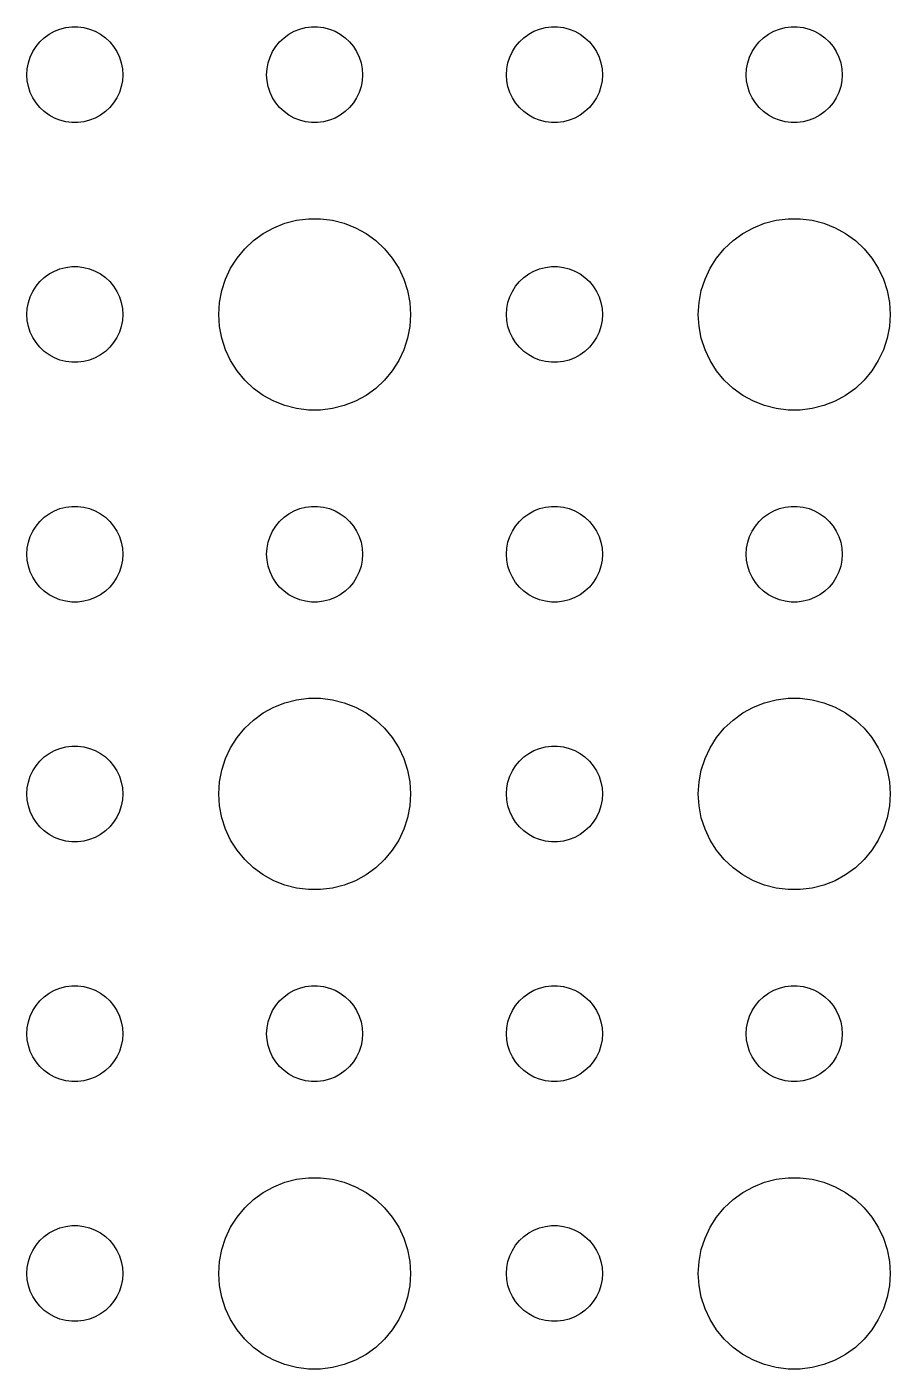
# Model space of a CAD drawing. Header units: metres. Extents: x -157 to 157, y -157 to 157.
# Drawn here: x 81 to 108, y 12.01 to 54 of the extents above; entities that cross this region are included whole.
import ezdxf

# ---------------------------------------------------------------- set-up
doc = ezdxf.new("R2010")
doc.units = ezdxf.units.M

msp = doc.modelspace()

# ---------------------------------------------------------------- linework, layer by layer
for p, q in [((81.5439, 53.6558), (81.6963, 53.7665)), ((81.6963, 53.7665), (81.8613, 53.8572)), ((81.8613, 53.8572), (82.0365, 53.9266)), ((82.0365, 53.9266), (82.2189, 53.9734)), ((82.2189, 53.9734), (82.4058, 53.997)), ((82.4058, 53.997), (82.5942, 53.997)), ((82.5942, 53.997), (82.7811, 53.9734)), ((82.7811, 53.9734), (82.9635, 53.9266)), ((82.9635, 53.9266), (83.1387, 53.8572)), ((83.1387, 53.8572), (83.3037, 53.7665)), ((83.3037, 53.7665), (83.4561, 53.6558)), ((89.0439, 53.6558), (89.1963, 53.7665)), ((89.1963, 53.7665), (89.3613, 53.8572)), ((89.3613, 53.8572), (89.5365, 53.9266)), ((89.5365, 53.9266), (89.7189, 53.9734)), ((89.7189, 53.9734), (89.9058, 53.997)), ((89.9058, 53.997), (90.0942, 53.997)), ((90.0942, 53.997), (90.2811, 53.9734)), ((90.2811, 53.9734), (90.4635, 53.9266)), ((90.4635, 53.9266), (90.6387, 53.8572)), ((90.6387, 53.8572), (90.8037, 53.7665)), ((90.8037, 53.7665), (90.9561, 53.6558)), ((96.5439, 53.6558), (96.6963, 53.7665)), ((96.6963, 53.7665), (96.8613, 53.8572)), ((96.8613, 53.8572), (97.0365, 53.9266)), ((97.0365, 53.9266), (97.2189, 53.9734)), ((97.2189, 53.9734), (97.4058, 53.997)), ((97.4058, 53.997), (97.5942, 53.997)), ((97.5942, 53.997), (97.7811, 53.9734)), ((97.7811, 53.9734), (97.9635, 53.9266)), ((97.9635, 53.9266), (98.1387, 53.8572)), ((98.1387, 53.8572), (98.3037, 53.7665)), ((98.3037, 53.7665), (98.4561, 53.6558)), ((104.044, 53.6558), (104.196, 53.7665)), ((104.196, 53.7665), (104.361, 53.8572)), ((104.361, 53.8572), (104.536, 53.9266)), ((104.536, 53.9266), (104.719, 53.9734)), ((104.719, 53.9734), (104.906, 53.997)), ((104.906, 53.997), (105.094, 53.997)), ((105.094, 53.997), (105.281, 53.9734)), ((105.281, 53.9734), (105.464, 53.9266)), ((105.464, 53.9266), (105.639, 53.8572)), ((105.639, 53.8572), (105.804, 53.7665)), ((105.804, 53.7665), (105.956, 53.6558)), ((81.1855, 53.2226), (81.2865, 53.3817)), ((81.2865, 53.3817), (81.4065, 53.5268)), ((81.4065, 53.5268), (81.5439, 53.6558)), ((83.4561, 53.6558), (83.5934, 53.5268)), ((83.5934, 53.5268), (83.7135, 53.3817)), ((83.7135, 53.3817), (83.8145, 53.2226)), ((88.6855, 53.2226), (88.7865, 53.3817)), ((88.7865, 53.3817), (88.9065, 53.5268)), ((88.9065, 53.5268), (89.0439, 53.6558)), ((90.9561, 53.6558), (91.0934, 53.5268)), ((91.0934, 53.5268), (91.2135, 53.3817)), ((91.2135, 53.3817), (91.3145, 53.2226)), ((96.1855, 53.2226), (96.2865, 53.3817)), ((96.2865, 53.3817), (96.4065, 53.5268)), ((96.4065, 53.5268), (96.5439, 53.6558)), ((98.4561, 53.6558), (98.5934, 53.5268)), ((98.5934, 53.5268), (98.7135, 53.3817)), ((98.7135, 53.3817), (98.8145, 53.2226)), ((103.686, 53.2226), (103.786, 53.3817)), ((103.786, 53.3817), (103.907, 53.5268)), ((103.907, 53.5268), (104.044, 53.6558)), ((105.956, 53.6558), (106.093, 53.5268)), ((106.093, 53.5268), (106.214, 53.3817)), ((106.214, 53.3817), (106.314, 53.2226)), ((81.0471, 52.873), (81.1053, 53.0522)), ((81.1053, 53.0522), (81.1855, 53.2226)), ((83.8145, 53.2226), (83.8947, 53.0522)), ((83.8947, 53.0522), (83.9529, 52.873)), ((88.5471, 52.873), (88.6053, 53.0522)), ((88.6053, 53.0522), (88.6855, 53.2226)), ((91.3145, 53.2226), (91.3947, 53.0522)), ((91.3947, 53.0522), (91.4529, 52.873)), ((96.0471, 52.873), (96.1053, 53.0522)), ((96.1053, 53.0522), (96.1855, 53.2226)), ((98.8145, 53.2226), (98.8947, 53.0522)), ((98.8947, 53.0522), (98.9529, 52.873)), ((103.547, 52.873), (103.605, 53.0522)), ((103.605, 53.0522), (103.686, 53.2226)), ((106.314, 53.2226), (106.395, 53.0522)), ((106.395, 53.0522), (106.453, 52.873)), ((81, 52.5), (81.0118, 52.688)), ((81.0118, 52.312), (81, 52.5)), ((81.0118, 52.688), (81.0471, 52.873)), ((83.9529, 52.873), (83.9882, 52.688)), ((83.9882, 52.688), (84, 52.5)), ((84, 52.5), (83.9882, 52.312)), ((88.5, 52.5), (88.5118, 52.688)), ((88.5118, 52.312), (88.5, 52.5)), ((88.5118, 52.688), (88.5471, 52.873)), ((91.4529, 52.873), (91.4882, 52.688)), ((91.4882, 52.688), (91.5, 52.5)), ((91.5, 52.5), (91.4882, 52.312)), ((96, 52.5), (96.0118, 52.688)), ((96.0118, 52.312), (96, 52.5)), ((96.0118, 52.688), (96.0471, 52.873)), ((98.9529, 52.873), (98.9882, 52.688)), ((98.9882, 52.688), (99, 52.5)), ((99, 52.5), (98.9882, 52.312)), ((103.5, 52.5), (103.512, 52.688)), ((103.512, 52.312), (103.5, 52.5)), ((103.512, 52.688), (103.547, 52.873)), ((106.453, 52.873), (106.488, 52.688)), ((106.488, 52.688), (106.5, 52.5)), ((106.5, 52.5), (106.488, 52.312)), ((81.0471, 52.127), (81.0118, 52.312)), ((81.1053, 51.9478), (81.0471, 52.127)), ((83.9529, 52.127), (83.8947, 51.9478)), ((83.9882, 52.312), (83.9529, 52.127)), ((88.5471, 52.127), (88.5118, 52.312)), ((88.6053, 51.9478), (88.5471, 52.127)), ((91.4529, 52.127), (91.3947, 51.9478)), ((91.4882, 52.312), (91.4529, 52.127)), ((96.0471, 52.127), (96.0118, 52.312)), ((96.1053, 51.9478), (96.0471, 52.127)), ((98.9529, 52.127), (98.8947, 51.9478)), ((98.9882, 52.312), (98.9529, 52.127)), ((103.547, 52.127), (103.512, 52.312)), ((103.605, 51.9478), (103.547, 52.127)), ((106.453, 52.127), (106.395, 51.9478)), ((106.488, 52.312), (106.453, 52.127)), ((81.1855, 51.7774), (81.1053, 51.9478)), ((81.2865, 51.6183), (81.1855, 51.7774)), ((83.8145, 51.7774), (83.7135, 51.6183)), ((83.8947, 51.9478), (83.8145, 51.7774)), ((88.6855, 51.7774), (88.6053, 51.9478)), ((88.7865, 51.6183), (88.6855, 51.7774)), ((91.3145, 51.7774), (91.2135, 51.6183)), ((91.3947, 51.9478), (91.3145, 51.7774)), ((96.1855, 51.7774), (96.1053, 51.9478)), ((96.2865, 51.6183), (96.1855, 51.7774)), ((98.8145, 51.7774), (98.7135, 51.6183)), ((98.8947, 51.9478), (98.8145, 51.7774)), ((103.686, 51.7774), (103.605, 51.9478)), ((103.786, 51.6183), (103.686, 51.7774)), ((106.314, 51.7774), (106.214, 51.6183)), ((106.395, 51.9478), (106.314, 51.7774)), ((81.4065, 51.4732), (81.2865, 51.6183)), ((81.5439, 51.3442), (81.4065, 51.4732)), ((81.6963, 51.2335), (81.5439, 51.3442)), ((81.8613, 51.1428), (81.6963, 51.2335)), ((83.3037, 51.2335), (83.1387, 51.1428)), ((83.4561, 51.3442), (83.3037, 51.2335)), ((83.5934, 51.4732), (83.4561, 51.3442)), ((83.7135, 51.6183), (83.5934, 51.4732)), ((88.9065, 51.4732), (88.7865, 51.6183)), ((89.0439, 51.3442), (88.9065, 51.4732)), ((89.1963, 51.2335), (89.0439, 51.3442)), ((89.3613, 51.1428), (89.1963, 51.2335)), ((90.8037, 51.2335), (90.6387, 51.1428)), ((90.9561, 51.3442), (90.8037, 51.2335)), ((91.0934, 51.4732), (90.9561, 51.3442)), ((91.2135, 51.6183), (91.0934, 51.4732)), ((96.4065, 51.4732), (96.2865, 51.6183)), ((96.5439, 51.3442), (96.4065, 51.4732)), ((96.6963, 51.2335), (96.5439, 51.3442)), ((96.8613, 51.1428), (96.6963, 51.2335)), ((98.3037, 51.2335), (98.1387, 51.1428)), ((98.4561, 51.3442), (98.3037, 51.2335)), ((98.5934, 51.4732), (98.4561, 51.3442)), ((98.7135, 51.6183), (98.5934, 51.4732)), ((103.907, 51.4732), (103.786, 51.6183)), ((104.044, 51.3442), (103.907, 51.4732)), ((104.196, 51.2335), (104.044, 51.3442)), ((104.361, 51.1428), (104.196, 51.2335)), ((105.804, 51.2335), (105.639, 51.1428)), ((105.956, 51.3442), (105.804, 51.2335)), ((106.093, 51.4732), (105.956, 51.3442)), ((106.214, 51.6183), (106.093, 51.4732)), ((82.0365, 51.0734), (81.8613, 51.1428)), ((82.2189, 51.0266), (82.0365, 51.0734)), ((82.4058, 51.003), (82.2189, 51.0266)), ((82.5942, 51.003), (82.4058, 51.003)), ((82.7811, 51.0266), (82.5942, 51.003)), ((82.9635, 51.0734), (82.7811, 51.0266)), ((83.1387, 51.1428), (82.9635, 51.0734)), ((89.5365, 51.0734), (89.3613, 51.1428)), ((89.7189, 51.0266), (89.5365, 51.0734)), ((89.9058, 51.003), (89.7189, 51.0266)), ((90.0942, 51.003), (89.9058, 51.003)), ((90.2811, 51.0266), (90.0942, 51.003)), ((90.4635, 51.0734), (90.2811, 51.0266)), ((90.6387, 51.1428), (90.4635, 51.0734)), ((97.0365, 51.0734), (96.8613, 51.1428)), ((97.2189, 51.0266), (97.0365, 51.0734)), ((97.4058, 51.003), (97.2189, 51.0266)), ((97.5942, 51.003), (97.4058, 51.003)), ((97.7811, 51.0266), (97.5942, 51.003)), ((97.9635, 51.0734), (97.7811, 51.0266)), ((98.1387, 51.1428), (97.9635, 51.0734)), ((104.536, 51.0734), (104.361, 51.1428)), ((104.719, 51.0266), (104.536, 51.0734)), ((104.906, 51.003), (104.719, 51.0266)), ((105.094, 51.003), (104.906, 51.003)), ((105.281, 51.0266), (105.094, 51.003)), ((105.464, 51.0734), (105.281, 51.0266)), ((105.639, 51.1428), (105.464, 51.0734)), ((89.073, 47.8532), (89.4379, 47.9469)), ((89.4379, 47.9469), (89.8116, 47.9941)), ((89.8116, 47.9941), (90.1884, 47.9941)), ((90.1884, 47.9941), (90.5621, 47.9469)), ((90.5621, 47.9469), (90.927, 47.8532)), ((104.073, 47.8532), (104.438, 47.9469)), ((104.438, 47.9469), (104.812, 47.9941)), ((104.812, 47.9941), (105.188, 47.9941)), ((105.188, 47.9941), (105.562, 47.9469)), ((105.562, 47.9469), (105.927, 47.8532)), ((88.0877, 47.3115), (88.3925, 47.533)), ((88.3925, 47.533), (88.7227, 47.7145)), ((88.7227, 47.7145), (89.073, 47.8532)), ((90.927, 47.8532), (91.2773, 47.7145)), ((91.2773, 47.7145), (91.6075, 47.533)), ((91.6075, 47.533), (91.9123, 47.3115)), ((103.088, 47.3115), (103.393, 47.533)), ((103.393, 47.533), (103.723, 47.7145)), ((103.723, 47.7145), (104.073, 47.8532)), ((105.927, 47.8532), (106.277, 47.7145)), ((106.277, 47.7145), (106.607, 47.533)), ((106.607, 47.533), (106.912, 47.3115)), ((87.573, 46.7634), (87.8131, 47.0536)), ((87.8131, 47.0536), (88.0877, 47.3115)), ((91.9123, 47.3115), (92.1869, 47.0536)), ((92.1869, 47.0536), (92.427, 46.7634)), ((102.573, 46.7634), (102.813, 47.0536)), ((102.813, 47.0536), (103.088, 47.3115)), ((106.912, 47.3115), (107.187, 47.0536)), ((107.187, 47.0536), (107.427, 46.7634)), ((87.3711, 46.4453), (87.573, 46.7634)), ((92.427, 46.7634), (92.6289, 46.4453)), ((102.371, 46.4453), (102.573, 46.7634)), ((107.427, 46.7634), (107.629, 46.4453)), ((81.5439, 46.1558), (81.6963, 46.2665)), ((81.6963, 46.2665), (81.8613, 46.3572)), ((81.8613, 46.3572), (82.0365, 46.4266)), ((82.0365, 46.4266), (82.2189, 46.4734)), ((82.2189, 46.4734), (82.4058, 46.497)), ((82.4058, 46.497), (82.5942, 46.497)), ((82.5942, 46.497), (82.7811, 46.4734)), ((82.7811, 46.4734), (82.9635, 46.4266)), ((82.9635, 46.4266), (83.1387, 46.3572)), ((83.1387, 46.3572), (83.3037, 46.2665)), ((83.3037, 46.2665), (83.4561, 46.1558)), ((87.2107, 46.1044), (87.3711, 46.4453)), ((92.6289, 46.4453), (92.7893, 46.1044)), ((96.5439, 46.1558), (96.6963, 46.2665)), ((96.6963, 46.2665), (96.8613, 46.3572)), ((96.8613, 46.3572), (97.0365, 46.4266)), ((97.0365, 46.4266), (97.2189, 46.4734)), ((97.2189, 46.4734), (97.4058, 46.497)), ((97.4058, 46.497), (97.5942, 46.497)), ((97.5942, 46.497), (97.7811, 46.4734)), ((97.7811, 46.4734), (97.9635, 46.4266)), ((97.9635, 46.4266), (98.1387, 46.3572)), ((98.1387, 46.3572), (98.3037, 46.2665)), ((98.3037, 46.2665), (98.4561, 46.1558)), ((102.211, 46.1044), (102.371, 46.4453)), ((107.629, 46.4453), (107.789, 46.1044)), ((81.1855, 45.7226), (81.2865, 45.8817)), ((81.2865, 45.8817), (81.4065, 46.0268)), ((81.4065, 46.0268), (81.5439, 46.1558)), ((83.4561, 46.1558), (83.5934, 46.0268)), ((83.5934, 46.0268), (83.7135, 45.8817)), ((83.7135, 45.8817), (83.8145, 45.7226)), ((87.0943, 45.7461), (87.2107, 46.1044)), ((92.7893, 46.1044), (92.9057, 45.7461)), ((96.1855, 45.7226), (96.2865, 45.8817)), ((96.2865, 45.8817), (96.4065, 46.0268)), ((96.4065, 46.0268), (96.5439, 46.1558)), ((98.4561, 46.1558), (98.5934, 46.0268)), ((98.5934, 46.0268), (98.7135, 45.8817)), ((98.7135, 45.8817), (98.8145, 45.7226)), ((102.094, 45.7461), (102.211, 46.1044)), ((107.789, 46.1044), (107.906, 45.7461)), ((81.0118, 45.188), (81.0471, 45.373)), ((81.0471, 45.373), (81.1053, 45.5522)), ((81.1053, 45.5522), (81.1855, 45.7226)), ((83.8145, 45.7226), (83.8947, 45.5522)), ((83.8947, 45.5522), (83.9529, 45.373)), ((83.9529, 45.373), (83.9882, 45.188)), ((87, 45), (87.0237, 45.376)), ((87.0237, 45.376), (87.0943, 45.7461)), ((92.9057, 45.7461), (92.9763, 45.376)), ((92.9763, 45.376), (93, 45)), ((96.0118, 45.188), (96.0471, 45.373)), ((96.0471, 45.373), (96.1053, 45.5522)), ((96.1053, 45.5522), (96.1855, 45.7226)), ((98.8145, 45.7226), (98.8947, 45.5522)), ((98.8947, 45.5522), (98.9529, 45.373)), ((98.9529, 45.373), (98.9882, 45.188)), ((102, 45), (102.024, 45.376)), ((102.024, 45.376), (102.094, 45.7461)), ((107.906, 45.7461), (107.976, 45.376)), ((107.976, 45.376), (108, 45)), ((81, 45), (81.0118, 45.188)), ((81.0118, 44.812), (81, 45)), ((83.9882, 45.188), (84, 45)), ((84, 45), (83.9882, 44.812)), ((87.0237, 44.624), (87, 45)), ((93, 45), (92.9763, 44.624)), ((96, 45), (96.0118, 45.188)), ((96.0118, 44.812), (96, 45)), ((98.9882, 45.188), (99, 45)), ((99, 45), (98.9882, 44.812)), ((102.024, 44.624), (102, 45)), ((108, 45), (107.976, 44.624)), ((81.0471, 44.627), (81.0118, 44.812)), ((81.1053, 44.4478), (81.0471, 44.627)), ((83.9529, 44.627), (83.8947, 44.4478)), ((83.9882, 44.812), (83.9529, 44.627)), ((87.0943, 44.2539), (87.0237, 44.624)), ((92.9763, 44.624), (92.9057, 44.2539)), ((96.0471, 44.627), (96.0118, 44.812)), ((96.1053, 44.4478), (96.0471, 44.627)), ((98.9529, 44.627), (98.8947, 44.4478)), ((98.9882, 44.812), (98.9529, 44.627)), ((102.094, 44.2539), (102.024, 44.624)), ((107.976, 44.624), (107.906, 44.2539)), ((81.1855, 44.2774), (81.1053, 44.4478)), ((81.2865, 44.1183), (81.1855, 44.2774)), ((81.4065, 43.9732), (81.2865, 44.1183)), ((83.7135, 44.1183), (83.5934, 43.9732)), ((83.8145, 44.2774), (83.7135, 44.1183)), ((83.8947, 44.4478), (83.8145, 44.2774)), ((87.2107, 43.8956), (87.0943, 44.2539)), ((92.9057, 44.2539), (92.7893, 43.8956)), ((96.1855, 44.2774), (96.1053, 44.4478)), ((96.2865, 44.1183), (96.1855, 44.2774)), ((96.4065, 43.9732), (96.2865, 44.1183)), ((98.7135, 44.1183), (98.5934, 43.9732)), ((98.8145, 44.2774), (98.7135, 44.1183)), ((98.8947, 44.4478), (98.8145, 44.2774)), ((102.211, 43.8956), (102.094, 44.2539)), ((107.906, 44.2539), (107.789, 43.8956)), ((81.5439, 43.8442), (81.4065, 43.9732)), ((81.6963, 43.7335), (81.5439, 43.8442)), ((81.8613, 43.6428), (81.6963, 43.7335)), ((83.3037, 43.7335), (83.1387, 43.6428)), ((83.4561, 43.8442), (83.3037, 43.7335)), ((83.5934, 43.9732), (83.4561, 43.8442)), ((87.3711, 43.5547), (87.2107, 43.8956)), ((92.7893, 43.8956), (92.6289, 43.5547)), ((96.5439, 43.8442), (96.4065, 43.9732)), ((96.6963, 43.7335), (96.5439, 43.8442)), ((96.8613, 43.6428), (96.6963, 43.7335)), ((98.3037, 43.7335), (98.1387, 43.6428)), ((98.4561, 43.8442), (98.3037, 43.7335)), ((98.5934, 43.9732), (98.4561, 43.8442)), ((102.371, 43.5547), (102.211, 43.8956)), ((107.789, 43.8956), (107.629, 43.5547)), ((82.0365, 43.5734), (81.8613, 43.6428)), ((82.2189, 43.5266), (82.0365, 43.5734)), ((82.4058, 43.503), (82.2189, 43.5266)), ((82.5942, 43.503), (82.4058, 43.503)), ((82.7811, 43.5266), (82.5942, 43.503)), ((82.9635, 43.5734), (82.7811, 43.5266)), ((83.1387, 43.6428), (82.9635, 43.5734)), ((87.573, 43.2366), (87.3711, 43.5547)), ((92.6289, 43.5547), (92.427, 43.2366)), ((97.0365, 43.5734), (96.8613, 43.6428)), ((97.2189, 43.5266), (97.0365, 43.5734)), ((97.4058, 43.503), (97.2189, 43.5266)), ((97.5942, 43.503), (97.4058, 43.503)), ((97.7811, 43.5266), (97.5942, 43.503)), ((97.9635, 43.5734), (97.7811, 43.5266)), ((98.1387, 43.6428), (97.9635, 43.5734)), ((102.573, 43.2366), (102.371, 43.5547)), ((107.629, 43.5547), (107.427, 43.2366)), ((87.8131, 42.9464), (87.573, 43.2366)), ((88.0877, 42.6885), (87.8131, 42.9464)), ((92.1869, 42.9464), (91.9123, 42.6885)), ((92.427, 43.2366), (92.1869, 42.9464)), ((102.813, 42.9464), (102.573, 43.2366)), ((103.088, 42.6885), (102.813, 42.9464)), ((107.187, 42.9464), (106.912, 42.6885)), ((107.427, 43.2366), (107.187, 42.9464)), ((88.3925, 42.467), (88.0877, 42.6885)), ((88.7227, 42.2855), (88.3925, 42.467)), ((91.6075, 42.467), (91.2773, 42.2855)), ((91.9123, 42.6885), (91.6075, 42.467)), ((103.393, 42.467), (103.088, 42.6885)), ((103.723, 42.2855), (103.393, 42.467)), ((106.607, 42.467), (106.277, 42.2855)), ((106.912, 42.6885), (106.607, 42.467)), ((89.073, 42.1468), (88.7227, 42.2855)), ((89.4379, 42.0531), (89.073, 42.1468)), ((89.8116, 42.0059), (89.4379, 42.0531)), ((90.1884, 42.0059), (89.8116, 42.0059)), ((90.5621, 42.0531), (90.1884, 42.0059)), ((90.927, 42.1468), (90.5621, 42.0531)), ((91.2773, 42.2855), (90.927, 42.1468)), ((104.073, 42.1468), (103.723, 42.2855)), ((104.438, 42.0531), (104.073, 42.1468)), ((104.812, 42.0059), (104.438, 42.0531)), ((105.188, 42.0059), (104.812, 42.0059)), ((105.562, 42.0531), (105.188, 42.0059)), ((105.927, 42.1468), (105.562, 42.0531)), ((106.277, 42.2855), (105.927, 42.1468)), ((81.4065, 38.5268), (81.5439, 38.6558)), ((81.5439, 38.6558), (81.6963, 38.7665)), ((81.6963, 38.7665), (81.8613, 38.8572)), ((81.8613, 38.8572), (82.0365, 38.9266)), ((82.0365, 38.9266), (82.2189, 38.9734)), ((82.2189, 38.9734), (82.4058, 38.997)), ((82.4058, 38.997), (82.5942, 38.997)), ((82.5942, 38.997), (82.7811, 38.9734)), ((82.7811, 38.9734), (82.9635, 38.9266)), ((82.9635, 38.9266), (83.1387, 38.8572)), ((83.1387, 38.8572), (83.3037, 38.7665)), ((83.3037, 38.7665), (83.4561, 38.6558)), ((83.4561, 38.6558), (83.5934, 38.5268)), ((88.9065, 38.5268), (89.0439, 38.6558)), ((89.0439, 38.6558), (89.1963, 38.7665)), ((89.1963, 38.7665), (89.3613, 38.8572)), ((89.3613, 38.8572), (89.5365, 38.9266)), ((89.5365, 38.9266), (89.7189, 38.9734)), ((89.7189, 38.9734), (89.9058, 38.997)), ((89.9058, 38.997), (90.0942, 38.997)), ((90.0942, 38.997), (90.2811, 38.9734)), ((90.2811, 38.9734), (90.4635, 38.9266)), ((90.4635, 38.9266), (90.6387, 38.8572)), ((90.6387, 38.8572), (90.8037, 38.7665)), ((90.8037, 38.7665), (90.9561, 38.6558)), ((90.9561, 38.6558), (91.0934, 38.5268)), ((96.4065, 38.5268), (96.5439, 38.6558)), ((96.5439, 38.6558), (96.6963, 38.7665)), ((96.6963, 38.7665), (96.8613, 38.8572)), ((96.8613, 38.8572), (97.0365, 38.9266)), ((97.0365, 38.9266), (97.2189, 38.9734)), ((97.2189, 38.9734), (97.4058, 38.997)), ((97.4058, 38.997), (97.5942, 38.997)), ((97.5942, 38.997), (97.7811, 38.9734)), ((97.7811, 38.9734), (97.9635, 38.9266)), ((97.9635, 38.9266), (98.1387, 38.8572)), ((98.1387, 38.8572), (98.3037, 38.7665)), ((98.3037, 38.7665), (98.4561, 38.6558)), ((98.4561, 38.6558), (98.5934, 38.5268)), ((103.907, 38.5268), (104.044, 38.6558)), ((104.044, 38.6558), (104.196, 38.7665)), ((104.196, 38.7665), (104.361, 38.8572)), ((104.361, 38.8572), (104.536, 38.9266)), ((104.536, 38.9266), (104.719, 38.9734)), ((104.719, 38.9734), (104.906, 38.997)), ((104.906, 38.997), (105.094, 38.997)), ((105.094, 38.997), (105.281, 38.9734)), ((105.281, 38.9734), (105.464, 38.9266)), ((105.464, 38.9266), (105.639, 38.8572)), ((105.639, 38.8572), (105.804, 38.7665)), ((105.804, 38.7665), (105.956, 38.6558)), ((105.956, 38.6558), (106.093, 38.5268)), ((81.1053, 38.0522), (81.1855, 38.2226)), ((81.1855, 38.2226), (81.2865, 38.3817)), ((81.2865, 38.3817), (81.4065, 38.5268)), ((83.5934, 38.5268), (83.7135, 38.3817)), ((83.7135, 38.3817), (83.8145, 38.2226)), ((83.8145, 38.2226), (83.8947, 38.0522)), ((88.6053, 38.0522), (88.6855, 38.2226)), ((88.6855, 38.2226), (88.7865, 38.3817)), ((88.7865, 38.3817), (88.9065, 38.5268)), ((91.0934, 38.5268), (91.2135, 38.3817)), ((91.2135, 38.3817), (91.3145, 38.2226)), ((91.3145, 38.2226), (91.3947, 38.0522)), ((96.1053, 38.0522), (96.1855, 38.2226)), ((96.1855, 38.2226), (96.2865, 38.3817)), ((96.2865, 38.3817), (96.4065, 38.5268)), ((98.5934, 38.5268), (98.7135, 38.3817)), ((98.7135, 38.3817), (98.8145, 38.2226)), ((98.8145, 38.2226), (98.8947, 38.0522)), ((103.605, 38.0522), (103.686, 38.2226)), ((103.686, 38.2226), (103.786, 38.3817)), ((103.786, 38.3817), (103.907, 38.5268)), ((106.093, 38.5268), (106.214, 38.3817)), ((106.214, 38.3817), (106.314, 38.2226)), ((106.314, 38.2226), (106.395, 38.0522)), ((81.0118, 37.688), (81.0471, 37.873)), ((81.0471, 37.873), (81.1053, 38.0522)), ((83.8947, 38.0522), (83.9529, 37.873)), ((83.9529, 37.873), (83.9882, 37.688)), ((88.5118, 37.688), (88.5471, 37.873)), ((88.5471, 37.873), (88.6053, 38.0522)), ((91.3947, 38.0522), (91.4529, 37.873)), ((91.4529, 37.873), (91.4882, 37.688)), ((96.0118, 37.688), (96.0471, 37.873)), ((96.0471, 37.873), (96.1053, 38.0522)), ((98.8947, 38.0522), (98.9529, 37.873)), ((98.9529, 37.873), (98.9882, 37.688)), ((103.512, 37.688), (103.547, 37.873)), ((103.547, 37.873), (103.605, 38.0522)), ((106.395, 38.0522), (106.453, 37.873)), ((106.453, 37.873), (106.488, 37.688)), ((81, 37.5), (81.0118, 37.688)), ((81.0118, 37.312), (81, 37.5)), ((83.9882, 37.688), (84, 37.5)), ((84, 37.5), (83.9882, 37.312)), ((88.5, 37.5), (88.5118, 37.688)), ((88.5118, 37.312), (88.5, 37.5)), ((91.4882, 37.688), (91.5, 37.5)), ((91.5, 37.5), (91.4882, 37.312)), ((96, 37.5), (96.0118, 37.688)), ((96.0118, 37.312), (96, 37.5)), ((98.9882, 37.688), (99, 37.5)), ((99, 37.5), (98.9882, 37.312)), ((103.5, 37.5), (103.512, 37.688)), ((103.512, 37.312), (103.5, 37.5)), ((106.488, 37.688), (106.5, 37.5)), ((106.5, 37.5), (106.488, 37.312)), ((81.0471, 37.127), (81.0118, 37.312)), ((81.1053, 36.9478), (81.0471, 37.127)), ((83.9529, 37.127), (83.8947, 36.9478)), ((83.9882, 37.312), (83.9529, 37.127)), ((88.5471, 37.127), (88.5118, 37.312)), ((88.6053, 36.9478), (88.5471, 37.127)), ((91.4529, 37.127), (91.3947, 36.9478)), ((91.4882, 37.312), (91.4529, 37.127)), ((96.0471, 37.127), (96.0118, 37.312)), ((96.1053, 36.9478), (96.0471, 37.127)), ((98.9529, 37.127), (98.8947, 36.9478)), ((98.9882, 37.312), (98.9529, 37.127)), ((103.547, 37.127), (103.512, 37.312)), ((103.605, 36.9478), (103.547, 37.127)), ((106.453, 37.127), (106.395, 36.9478)), ((106.488, 37.312), (106.453, 37.127)), ((81.1855, 36.7774), (81.1053, 36.9478)), ((81.2865, 36.6183), (81.1855, 36.7774)), ((81.4065, 36.4732), (81.2865, 36.6183)), ((83.7135, 36.6183), (83.5934, 36.4732)), ((83.8145, 36.7774), (83.7135, 36.6183)), ((83.8947, 36.9478), (83.8145, 36.7774)), ((88.6855, 36.7774), (88.6053, 36.9478)), ((88.7865, 36.6183), (88.6855, 36.7774)), ((88.9065, 36.4732), (88.7865, 36.6183)), ((91.2135, 36.6183), (91.0934, 36.4732)), ((91.3145, 36.7774), (91.2135, 36.6183)), ((91.3947, 36.9478), (91.3145, 36.7774)), ((96.1855, 36.7774), (96.1053, 36.9478)), ((96.2865, 36.6183), (96.1855, 36.7774)), ((96.4065, 36.4732), (96.2865, 36.6183)), ((98.7135, 36.6183), (98.5934, 36.4732)), ((98.8145, 36.7774), (98.7135, 36.6183)), ((98.8947, 36.9478), (98.8145, 36.7774)), ((103.686, 36.7774), (103.605, 36.9478)), ((103.786, 36.6183), (103.686, 36.7774)), ((103.907, 36.4732), (103.786, 36.6183)), ((106.214, 36.6183), (106.093, 36.4732)), ((106.314, 36.7774), (106.214, 36.6183)), ((106.395, 36.9478), (106.314, 36.7774)), ((81.5439, 36.3442), (81.4065, 36.4732)), ((81.6963, 36.2335), (81.5439, 36.3442)), ((81.8613, 36.1428), (81.6963, 36.2335)), ((82.0365, 36.0734), (81.8613, 36.1428)), ((83.1387, 36.1428), (82.9635, 36.0734)), ((83.3037, 36.2335), (83.1387, 36.1428)), ((83.4561, 36.3442), (83.3037, 36.2335)), ((83.5934, 36.4732), (83.4561, 36.3442)), ((89.0439, 36.3442), (88.9065, 36.4732)), ((89.1963, 36.2335), (89.0439, 36.3442)), ((89.3613, 36.1428), (89.1963, 36.2335)), ((89.5365, 36.0734), (89.3613, 36.1428)), ((90.6387, 36.1428), (90.4635, 36.0734)), ((90.8037, 36.2335), (90.6387, 36.1428)), ((90.9561, 36.3442), (90.8037, 36.2335)), ((91.0934, 36.4732), (90.9561, 36.3442)), ((96.5439, 36.3442), (96.4065, 36.4732)), ((96.6963, 36.2335), (96.5439, 36.3442)), ((96.8613, 36.1428), (96.6963, 36.2335)), ((97.0365, 36.0734), (96.8613, 36.1428)), ((98.1387, 36.1428), (97.9635, 36.0734)), ((98.3037, 36.2335), (98.1387, 36.1428)), ((98.4561, 36.3442), (98.3037, 36.2335)), ((98.5934, 36.4732), (98.4561, 36.3442)), ((104.044, 36.3442), (103.907, 36.4732)), ((104.196, 36.2335), (104.044, 36.3442)), ((104.361, 36.1428), (104.196, 36.2335)), ((104.536, 36.0734), (104.361, 36.1428)), ((105.639, 36.1428), (105.464, 36.0734)), ((105.804, 36.2335), (105.639, 36.1428)), ((105.956, 36.3442), (105.804, 36.2335)), ((106.093, 36.4732), (105.956, 36.3442)), ((82.2189, 36.0266), (82.0365, 36.0734)), ((82.4058, 36.003), (82.2189, 36.0266)), ((82.5942, 36.003), (82.4058, 36.003)), ((82.7811, 36.0266), (82.5942, 36.003)), ((82.9635, 36.0734), (82.7811, 36.0266)), ((89.7189, 36.0266), (89.5365, 36.0734)), ((89.9058, 36.003), (89.7189, 36.0266)), ((90.0942, 36.003), (89.9058, 36.003)), ((90.2811, 36.0266), (90.0942, 36.003)), ((90.4635, 36.0734), (90.2811, 36.0266)), ((97.2189, 36.0266), (97.0365, 36.0734)), ((97.4058, 36.003), (97.2189, 36.0266)), ((97.5942, 36.003), (97.4058, 36.003)), ((97.7811, 36.0266), (97.5942, 36.003)), ((97.9635, 36.0734), (97.7811, 36.0266)), ((104.719, 36.0266), (104.536, 36.0734)), ((104.906, 36.003), (104.719, 36.0266)), ((105.094, 36.003), (104.906, 36.003)), ((105.281, 36.0266), (105.094, 36.003)), ((105.464, 36.0734), (105.281, 36.0266)), ((88.7227, 32.7145), (89.073, 32.8532)), ((89.073, 32.8532), (89.4379, 32.9469)), ((89.4379, 32.9469), (89.8116, 32.9941)), ((89.8116, 32.9941), (90.1884, 32.9941)), ((90.1884, 32.9941), (90.5621, 32.9469)), ((90.5621, 32.9469), (90.927, 32.8532)), ((90.927, 32.8532), (91.2773, 32.7145)), ((103.723, 32.7145), (104.073, 32.8532)), ((104.073, 32.8532), (104.438, 32.9469)), ((104.438, 32.9469), (104.812, 32.9941)), ((104.812, 32.9941), (105.188, 32.9941)), ((105.188, 32.9941), (105.562, 32.9469)), ((105.562, 32.9469), (105.927, 32.8532)), ((105.927, 32.8532), (106.277, 32.7145)), ((88.0877, 32.3115), (88.3925, 32.533)), ((88.3925, 32.533), (88.7227, 32.7145)), ((91.2773, 32.7145), (91.6075, 32.533)), ((91.6075, 32.533), (91.9123, 32.3115)), ((103.088, 32.3115), (103.393, 32.533)), ((103.393, 32.533), (103.723, 32.7145)), ((106.277, 32.7145), (106.607, 32.533)), ((106.607, 32.533), (106.912, 32.3115)), ((87.573, 31.7634), (87.8131, 32.0536)), ((87.8131, 32.0536), (88.0877, 32.3115)), ((91.9123, 32.3115), (92.1869, 32.0536)), ((92.1869, 32.0536), (92.427, 31.7634)), ((102.573, 31.7634), (102.813, 32.0536)), ((102.813, 32.0536), (103.088, 32.3115)), ((106.912, 32.3115), (107.187, 32.0536)), ((107.187, 32.0536), (107.427, 31.7634)), ((82.2189, 31.4734), (82.4058, 31.497)), ((82.4058, 31.497), (82.5942, 31.497)), ((82.5942, 31.497), (82.7811, 31.4734)), ((87.3711, 31.4453), (87.573, 31.7634)), ((92.427, 31.7634), (92.6289, 31.4453)), ((97.2189, 31.4734), (97.4058, 31.497)), ((97.4058, 31.497), (97.5942, 31.497)), ((97.5942, 31.497), (97.7811, 31.4734)), ((102.371, 31.4453), (102.573, 31.7634)), ((107.427, 31.7634), (107.629, 31.4453)), ((81.4065, 31.0268), (81.5439, 31.1558)), ((81.5439, 31.1558), (81.6963, 31.2665)), ((81.6963, 31.2665), (81.8613, 31.3572)), ((81.8613, 31.3572), (82.0365, 31.4266)), ((82.0365, 31.4266), (82.2189, 31.4734)), ((82.7811, 31.4734), (82.9635, 31.4266)), ((82.9635, 31.4266), (83.1387, 31.3572)), ((83.1387, 31.3572), (83.3037, 31.2665)), ((83.3037, 31.2665), (83.4561, 31.1558)), ((83.4561, 31.1558), (83.5934, 31.0268)), ((87.0943, 30.7461), (87.2107, 31.1044)), ((87.2107, 31.1044), (87.3711, 31.4453)), ((92.6289, 31.4453), (92.7893, 31.1044)), ((92.7893, 31.1044), (92.9057, 30.7461)), ((96.4065, 31.0268), (96.5439, 31.1558)), ((96.5439, 31.1558), (96.6963, 31.2665)), ((96.6963, 31.2665), (96.8613, 31.3572)), ((96.8613, 31.3572), (97.0365, 31.4266)), ((97.0365, 31.4266), (97.2189, 31.4734)), ((97.7811, 31.4734), (97.9635, 31.4266)), ((97.9635, 31.4266), (98.1387, 31.3572)), ((98.1387, 31.3572), (98.3037, 31.2665)), ((98.3037, 31.2665), (98.4561, 31.1558)), ((98.4561, 31.1558), (98.5934, 31.0268)), ((102.094, 30.7461), (102.211, 31.1044)), ((102.211, 31.1044), (102.371, 31.4453)), ((107.629, 31.4453), (107.789, 31.1044)), ((107.789, 31.1044), (107.906, 30.7461)), ((81.1053, 30.5522), (81.1855, 30.7226)), ((81.1855, 30.7226), (81.2865, 30.8817)), ((81.2865, 30.8817), (81.4065, 31.0268)), ((83.5934, 31.0268), (83.7135, 30.8817)), ((83.7135, 30.8817), (83.8145, 30.7226)), ((83.8145, 30.7226), (83.8947, 30.5522)), ((87.0237, 30.376), (87.0943, 30.7461)), ((92.9057, 30.7461), (92.9763, 30.376)), ((96.1053, 30.5522), (96.1855, 30.7226)), ((96.1855, 30.7226), (96.2865, 30.8817)), ((96.2865, 30.8817), (96.4065, 31.0268)), ((98.5934, 31.0268), (98.7135, 30.8817)), ((98.7135, 30.8817), (98.8145, 30.7226)), ((98.8145, 30.7226), (98.8947, 30.5522)), ((102.024, 30.376), (102.094, 30.7461)), ((107.906, 30.7461), (107.976, 30.376)), ((81.0118, 30.188), (81.0471, 30.373)), ((81.0471, 30.373), (81.1053, 30.5522)), ((83.8947, 30.5522), (83.9529, 30.373)), ((83.9529, 30.373), (83.9882, 30.188)), ((87, 30), (87.0237, 30.376)), ((92.9763, 30.376), (93, 30)), ((96.0118, 30.188), (96.0471, 30.373)), ((96.0471, 30.373), (96.1053, 30.5522)), ((98.8947, 30.5522), (98.9529, 30.373)), ((98.9529, 30.373), (98.9882, 30.188)), ((102, 30), (102.024, 30.376)), ((107.976, 30.376), (108, 30)), ((81, 30), (81.0118, 30.188)), ((81.0118, 29.812), (81, 30)), ((83.9882, 30.188), (84, 30)), ((84, 30), (83.9882, 29.812)), ((87.0237, 29.624), (87, 30)), ((93, 30), (92.9763, 29.624)), ((96, 30), (96.0118, 30.188)), ((96.0118, 29.812), (96, 30)), ((98.9882, 30.188), (99, 30)), ((99, 30), (98.9882, 29.812)), ((102.024, 29.624), (102, 30)), ((108, 30), (107.976, 29.624)), ((81.0471, 29.627), (81.0118, 29.812)), ((81.1053, 29.4478), (81.0471, 29.627)), ((81.1855, 29.2774), (81.1053, 29.4478)), ((83.8947, 29.4478), (83.8145, 29.2774)), ((83.9529, 29.627), (83.8947, 29.4478)), ((83.9882, 29.812), (83.9529, 29.627)), ((87.0943, 29.2539), (87.0237, 29.624)), ((92.9763, 29.624), (92.9057, 29.2539)), ((96.0471, 29.627), (96.0118, 29.812)), ((96.1053, 29.4478), (96.0471, 29.627)), ((96.1855, 29.2774), (96.1053, 29.4478)), ((98.8947, 29.4478), (98.8145, 29.2774)), ((98.9529, 29.627), (98.8947, 29.4478)), ((98.9882, 29.812), (98.9529, 29.627)), ((102.094, 29.2539), (102.024, 29.624)), ((107.976, 29.624), (107.906, 29.2539)), ((81.2865, 29.1183), (81.1855, 29.2774)), ((81.4065, 28.9732), (81.2865, 29.1183)), ((83.7135, 29.1183), (83.5934, 28.9732)), ((83.8145, 29.2774), (83.7135, 29.1183)), ((87.2107, 28.8956), (87.0943, 29.2539)), ((92.9057, 29.2539), (92.7893, 28.8956)), ((96.2865, 29.1183), (96.1855, 29.2774)), ((96.4065, 28.9732), (96.2865, 29.1183)), ((98.7135, 29.1183), (98.5934, 28.9732)), ((98.8145, 29.2774), (98.7135, 29.1183)), ((102.211, 28.8956), (102.094, 29.2539)), ((107.906, 29.2539), (107.789, 28.8956)), ((81.5439, 28.8442), (81.4065, 28.9732)), ((81.6963, 28.7335), (81.5439, 28.8442)), ((81.8613, 28.6427), (81.6963, 28.7335)), ((82.0365, 28.5734), (81.8613, 28.6427)), ((82.2189, 28.5266), (82.0365, 28.5734)), ((82.9635, 28.5734), (82.7811, 28.5266)), ((83.1387, 28.6427), (82.9635, 28.5734)), ((83.3037, 28.7335), (83.1387, 28.6427)), ((83.4561, 28.8442), (83.3037, 28.7335)), ((83.5934, 28.9732), (83.4561, 28.8442)), ((87.3711, 28.5547), (87.2107, 28.8956)), ((87.573, 28.2366), (87.3711, 28.5547)), ((92.6289, 28.5547), (92.427, 28.2366)), ((92.7893, 28.8956), (92.6289, 28.5547)), ((96.5439, 28.8442), (96.4065, 28.9732)), ((96.6963, 28.7335), (96.5439, 28.8442)), ((96.8613, 28.6427), (96.6963, 28.7335)), ((97.0365, 28.5734), (96.8613, 28.6427)), ((97.2189, 28.5266), (97.0365, 28.5734)), ((97.9635, 28.5734), (97.7811, 28.5266)), ((98.1387, 28.6427), (97.9635, 28.5734)), ((98.3037, 28.7335), (98.1387, 28.6427)), ((98.4561, 28.8442), (98.3037, 28.7335)), ((98.5934, 28.9732), (98.4561, 28.8442)), ((102.371, 28.5547), (102.211, 28.8956)), ((102.573, 28.2366), (102.371, 28.5547)), ((107.629, 28.5547), (107.427, 28.2366)), ((107.789, 28.8956), (107.629, 28.5547)), ((82.4058, 28.503), (82.2189, 28.5266)), ((82.5942, 28.503), (82.4058, 28.503)), ((82.7811, 28.5266), (82.5942, 28.503)), ((87.8131, 27.9464), (87.573, 28.2366)), ((92.427, 28.2366), (92.1869, 27.9464)), ((97.4058, 28.503), (97.2189, 28.5266)), ((97.5942, 28.503), (97.4058, 28.503)), ((97.7811, 28.5266), (97.5942, 28.503)), ((102.813, 27.9464), (102.573, 28.2366)), ((107.427, 28.2366), (107.187, 27.9464)), ((88.0877, 27.6884), (87.8131, 27.9464)), ((92.1869, 27.9464), (91.9123, 27.6884)), ((103.088, 27.6884), (102.813, 27.9464)), ((107.187, 27.9464), (106.912, 27.6884)), ((88.3925, 27.467), (88.0877, 27.6884)), ((88.7227, 27.2855), (88.3925, 27.467)), ((91.6075, 27.467), (91.2773, 27.2855)), ((91.9123, 27.6884), (91.6075, 27.467)), ((103.393, 27.467), (103.088, 27.6884)), ((103.723, 27.2855), (103.393, 27.467)), ((106.607, 27.467), (106.277, 27.2855)), ((106.912, 27.6884), (106.607, 27.467)), ((89.073, 27.1468), (88.7227, 27.2855)), ((89.4379, 27.0531), (89.073, 27.1468)), ((89.8116, 27.0059), (89.4379, 27.0531)), ((90.1884, 27.0059), (89.8116, 27.0059)), ((90.5621, 27.0531), (90.1884, 27.0059)), ((90.927, 27.1468), (90.5621, 27.0531)), ((91.2773, 27.2855), (90.927, 27.1468)), ((104.073, 27.1468), (103.723, 27.2855)), ((104.438, 27.0531), (104.073, 27.1468)), ((104.812, 27.0059), (104.438, 27.0531)), ((105.188, 27.0059), (104.812, 27.0059)), ((105.562, 27.0531), (105.188, 27.0059)), ((105.927, 27.1468), (105.562, 27.0531)), ((106.277, 27.2855), (105.927, 27.1468)), ((82.0365, 23.9266), (82.2189, 23.9734)), ((82.2189, 23.9734), (82.4058, 23.997)), ((82.4058, 23.997), (82.5942, 23.997)), ((82.5942, 23.997), (82.7811, 23.9734)), ((82.7811, 23.9734), (82.9635, 23.9266)), ((89.5365, 23.9266), (89.7189, 23.9734)), ((89.7189, 23.9734), (89.9058, 23.997)), ((89.9058, 23.997), (90.0942, 23.997)), ((90.0942, 23.997), (90.2811, 23.9734)), ((90.2811, 23.9734), (90.4635, 23.9266)), ((97.0365, 23.9266), (97.2189, 23.9734)), ((97.2189, 23.9734), (97.4058, 23.997)), ((97.4058, 23.997), (97.5942, 23.997)), ((97.5942, 23.997), (97.7811, 23.9734)), ((97.7811, 23.9734), (97.9635, 23.9266)), ((104.536, 23.9266), (104.719, 23.9734)), ((104.719, 23.9734), (104.906, 23.997)), ((104.906, 23.997), (105.094, 23.997)), ((105.094, 23.997), (105.281, 23.9734)), ((105.281, 23.9734), (105.464, 23.9266)), ((81.2865, 23.3817), (81.4065, 23.5268)), ((81.4065, 23.5268), (81.5439, 23.6558)), ((81.5439, 23.6558), (81.6963, 23.7665)), ((81.6963, 23.7665), (81.8613, 23.8572)), ((81.8613, 23.8572), (82.0365, 23.9266)), ((82.9635, 23.9266), (83.1387, 23.8572)), ((83.1387, 23.8572), (83.3037, 23.7665)), ((83.3037, 23.7665), (83.4561, 23.6558)), ((83.4561, 23.6558), (83.5934, 23.5268)), ((83.5934, 23.5268), (83.7135, 23.3817)), ((88.7865, 23.3817), (88.9065, 23.5268)), ((88.9065, 23.5268), (89.0439, 23.6558)), ((89.0439, 23.6558), (89.1963, 23.7665)), ((89.1963, 23.7665), (89.3613, 23.8572)), ((89.3613, 23.8572), (89.5365, 23.9266)), ((90.4635, 23.9266), (90.6387, 23.8572)), ((90.6387, 23.8572), (90.8037, 23.7665)), ((90.8037, 23.7665), (90.9561, 23.6558)), ((90.9561, 23.6558), (91.0934, 23.5268)), ((91.0934, 23.5268), (91.2135, 23.3817)), ((96.2865, 23.3817), (96.4065, 23.5268)), ((96.4065, 23.5268), (96.5439, 23.6558)), ((96.5439, 23.6558), (96.6963, 23.7665)), ((96.6963, 23.7665), (96.8613, 23.8572)), ((96.8613, 23.8572), (97.0365, 23.9266)), ((97.9635, 23.9266), (98.1387, 23.8572)), ((98.1387, 23.8572), (98.3037, 23.7665)), ((98.3037, 23.7665), (98.4561, 23.6558)), ((98.4561, 23.6558), (98.5934, 23.5268)), ((98.5934, 23.5268), (98.7135, 23.3817)), ((103.786, 23.3817), (103.907, 23.5268)), ((103.907, 23.5268), (104.044, 23.6558)), ((104.044, 23.6558), (104.196, 23.7665)), ((104.196, 23.7665), (104.361, 23.8572)), ((104.361, 23.8572), (104.536, 23.9266)), ((105.464, 23.9266), (105.639, 23.8572)), ((105.639, 23.8572), (105.804, 23.7665)), ((105.804, 23.7665), (105.956, 23.6558)), ((105.956, 23.6558), (106.093, 23.5268)), ((106.093, 23.5268), (106.214, 23.3817)), ((81.1053, 23.0522), (81.1855, 23.2226)), ((81.1855, 23.2226), (81.2865, 23.3817)), ((83.7135, 23.3817), (83.8145, 23.2226)), ((83.8145, 23.2226), (83.8947, 23.0522)), ((88.6053, 23.0522), (88.6855, 23.2226)), ((88.6855, 23.2226), (88.7865, 23.3817)), ((91.2135, 23.3817), (91.3145, 23.2226)), ((91.3145, 23.2226), (91.3947, 23.0522)), ((96.1053, 23.0522), (96.1855, 23.2226)), ((96.1855, 23.2226), (96.2865, 23.3817)), ((98.7135, 23.3817), (98.8145, 23.2226)), ((98.8145, 23.2226), (98.8947, 23.0522)), ((103.605, 23.0522), (103.686, 23.2226)), ((103.686, 23.2226), (103.786, 23.3817)), ((106.214, 23.3817), (106.314, 23.2226)), ((106.314, 23.2226), (106.395, 23.0522)), ((81, 22.5), (81.0118, 22.688)), ((81.0118, 22.688), (81.0471, 22.873)), ((81.0471, 22.873), (81.1053, 23.0522)), ((83.8947, 23.0522), (83.9529, 22.873)), ((83.9529, 22.873), (83.9882, 22.688)), ((83.9882, 22.688), (84, 22.5)), ((88.5, 22.5), (88.5118, 22.688)), ((88.5118, 22.688), (88.5471, 22.873)), ((88.5471, 22.873), (88.6053, 23.0522)), ((91.3947, 23.0522), (91.4529, 22.873)), ((91.4529, 22.873), (91.4882, 22.688)), ((91.4882, 22.688), (91.5, 22.5)), ((96, 22.5), (96.0118, 22.688)), ((96.0118, 22.688), (96.0471, 22.873)), ((96.0471, 22.873), (96.1053, 23.0522)), ((98.8947, 23.0522), (98.9529, 22.873)), ((98.9529, 22.873), (98.9882, 22.688)), ((98.9882, 22.688), (99, 22.5)), ((103.5, 22.5), (103.512, 22.688)), ((103.512, 22.688), (103.547, 22.873)), ((103.547, 22.873), (103.605, 23.0522)), ((106.395, 23.0522), (106.453, 22.873)), ((106.453, 22.873), (106.488, 22.688)), ((106.488, 22.688), (106.5, 22.5)), ((81.0118, 22.312), (81, 22.5)), ((81.0471, 22.127), (81.0118, 22.312)), ((83.9882, 22.312), (83.9529, 22.127)), ((84, 22.5), (83.9882, 22.312)), ((88.5118, 22.312), (88.5, 22.5)), ((88.5471, 22.127), (88.5118, 22.312)), ((91.4882, 22.312), (91.4529, 22.127)), ((91.5, 22.5), (91.4882, 22.312)), ((96.0118, 22.312), (96, 22.5)), ((96.0471, 22.127), (96.0118, 22.312)), ((98.9882, 22.312), (98.9529, 22.127)), ((99, 22.5), (98.9882, 22.312)), ((103.512, 22.312), (103.5, 22.5)), ((103.547, 22.127), (103.512, 22.312)), ((106.488, 22.312), (106.453, 22.127)), ((106.5, 22.5), (106.488, 22.312)), ((81.1053, 21.9478), (81.0471, 22.127)), ((81.1855, 21.7774), (81.1053, 21.9478)), ((83.8947, 21.9478), (83.8145, 21.7774)), ((83.9529, 22.127), (83.8947, 21.9478)), ((88.6053, 21.9478), (88.5471, 22.127)), ((88.6855, 21.7774), (88.6053, 21.9478)), ((91.3947, 21.9478), (91.3145, 21.7774)), ((91.4529, 22.127), (91.3947, 21.9478)), ((96.1053, 21.9478), (96.0471, 22.127)), ((96.1855, 21.7774), (96.1053, 21.9478)), ((98.8947, 21.9478), (98.8145, 21.7774)), ((98.9529, 22.127), (98.8947, 21.9478)), ((103.605, 21.9478), (103.547, 22.127)), ((103.686, 21.7774), (103.605, 21.9478)), ((106.395, 21.9478), (106.314, 21.7774)), ((106.453, 22.127), (106.395, 21.9478)), ((81.2865, 21.6183), (81.1855, 21.7774)), ((81.4065, 21.4732), (81.2865, 21.6183)), ((81.5439, 21.3442), (81.4065, 21.4732)), ((83.5934, 21.4732), (83.4561, 21.3442)), ((83.7135, 21.6183), (83.5934, 21.4732)), ((83.8145, 21.7774), (83.7135, 21.6183)), ((88.7865, 21.6183), (88.6855, 21.7774)), ((88.9065, 21.4732), (88.7865, 21.6183)), ((89.0439, 21.3442), (88.9065, 21.4732)), ((91.0934, 21.4732), (90.9561, 21.3442)), ((91.2135, 21.6183), (91.0934, 21.4732)), ((91.3145, 21.7774), (91.2135, 21.6183)), ((96.2865, 21.6183), (96.1855, 21.7774)), ((96.4065, 21.4732), (96.2865, 21.6183)), ((96.5439, 21.3442), (96.4065, 21.4732)), ((98.5934, 21.4732), (98.4561, 21.3442)), ((98.7135, 21.6183), (98.5934, 21.4732)), ((98.8145, 21.7774), (98.7135, 21.6183)), ((103.786, 21.6183), (103.686, 21.7774)), ((103.907, 21.4732), (103.786, 21.6183)), ((104.044, 21.3442), (103.907, 21.4732)), ((106.093, 21.4732), (105.956, 21.3442)), ((106.214, 21.6183), (106.093, 21.4732)), ((106.314, 21.7774), (106.214, 21.6183)), ((81.6963, 21.2335), (81.5439, 21.3442)), ((81.8613, 21.1427), (81.6963, 21.2335)), ((82.0365, 21.0734), (81.8613, 21.1427)), ((82.2189, 21.0266), (82.0365, 21.0734)), ((82.4058, 21.003), (82.2189, 21.0266)), ((82.5942, 21.003), (82.4058, 21.003)), ((82.7811, 21.0266), (82.5942, 21.003)), ((82.9635, 21.0734), (82.7811, 21.0266)), ((83.1387, 21.1427), (82.9635, 21.0734)), ((83.3037, 21.2335), (83.1387, 21.1427)), ((83.4561, 21.3442), (83.3037, 21.2335)), ((89.1963, 21.2335), (89.0439, 21.3442)), ((89.3613, 21.1427), (89.1963, 21.2335)), ((89.5365, 21.0734), (89.3613, 21.1427)), ((89.7189, 21.0266), (89.5365, 21.0734)), ((89.9058, 21.003), (89.7189, 21.0266)), ((90.0942, 21.003), (89.9058, 21.003)), ((90.2811, 21.0266), (90.0942, 21.003)), ((90.4635, 21.0734), (90.2811, 21.0266)), ((90.6387, 21.1427), (90.4635, 21.0734)), ((90.8037, 21.2335), (90.6387, 21.1427)), ((90.9561, 21.3442), (90.8037, 21.2335)), ((96.6963, 21.2335), (96.5439, 21.3442)), ((96.8613, 21.1427), (96.6963, 21.2335)), ((97.0365, 21.0734), (96.8613, 21.1427)), ((97.2189, 21.0266), (97.0365, 21.0734)), ((97.4058, 21.003), (97.2189, 21.0266)), ((97.5942, 21.003), (97.4058, 21.003)), ((97.7811, 21.0266), (97.5942, 21.003)), ((97.9635, 21.0734), (97.7811, 21.0266)), ((98.1387, 21.1427), (97.9635, 21.0734)), ((98.3037, 21.2335), (98.1387, 21.1427)), ((98.4561, 21.3442), (98.3037, 21.2335)), ((104.196, 21.2335), (104.044, 21.3442)), ((104.361, 21.1427), (104.196, 21.2335)), ((104.536, 21.0734), (104.361, 21.1427)), ((104.719, 21.0266), (104.536, 21.0734)), ((104.906, 21.003), (104.719, 21.0266)), ((105.094, 21.003), (104.906, 21.003)), ((105.281, 21.0266), (105.094, 21.003)), ((105.464, 21.0734), (105.281, 21.0266)), ((105.639, 21.1427), (105.464, 21.0734)), ((105.804, 21.2335), (105.639, 21.1427)), ((105.956, 21.3442), (105.804, 21.2335)), ((88.3925, 17.533), (88.7227, 17.7145)), ((88.7227, 17.7145), (89.073, 17.8532)), ((89.073, 17.8532), (89.4379, 17.9469)), ((89.4379, 17.9469), (89.8116, 17.9941)), ((89.8116, 17.9941), (90.1884, 17.9941)), ((90.1884, 17.9941), (90.5621, 17.9469)), ((90.5621, 17.9469), (90.927, 17.8532)), ((90.927, 17.8532), (91.2773, 17.7145)), ((91.2773, 17.7145), (91.6075, 17.533)), ((103.393, 17.533), (103.723, 17.7145)), ((103.723, 17.7145), (104.073, 17.8532)), ((104.073, 17.8532), (104.438, 17.9469)), ((104.438, 17.9469), (104.812, 17.9941)), ((104.812, 17.9941), (105.188, 17.9941)), ((105.188, 17.9941), (105.562, 17.9469)), ((105.562, 17.9469), (105.927, 17.8532)), ((105.927, 17.8532), (106.277, 17.7145)), ((106.277, 17.7145), (106.607, 17.533)), ((87.8131, 17.0536), (88.0877, 17.3115)), ((88.0877, 17.3115), (88.3925, 17.533)), ((91.6075, 17.533), (91.9123, 17.3115)), ((91.9123, 17.3115), (92.1869, 17.0536)), ((102.813, 17.0536), (103.088, 17.3115)), ((103.088, 17.3115), (103.393, 17.533)), ((106.607, 17.533), (106.912, 17.3115)), ((106.912, 17.3115), (107.187, 17.0536)), ((87.573, 16.7634), (87.8131, 17.0536)), ((92.1869, 17.0536), (92.427, 16.7634)), ((102.573, 16.7634), (102.813, 17.0536)), ((107.187, 17.0536), (107.427, 16.7634)), ((81.8613, 16.3572), (82.0365, 16.4266)), ((82.0365, 16.4266), (82.2189, 16.4734)), ((82.2189, 16.4734), (82.4058, 16.497)), ((82.4058, 16.497), (82.5942, 16.497)), ((82.5942, 16.497), (82.7811, 16.4734)), ((82.7811, 16.4734), (82.9635, 16.4266)), ((82.9635, 16.4266), (83.1387, 16.3572)), ((87.2107, 16.1044), (87.3711, 16.4453)), ((87.3711, 16.4453), (87.573, 16.7634)), ((92.427, 16.7634), (92.6289, 16.4453)), ((92.6289, 16.4453), (92.7893, 16.1044)), ((96.8613, 16.3572), (97.0365, 16.4266)), ((97.0365, 16.4266), (97.2189, 16.4734)), ((97.2189, 16.4734), (97.4058, 16.497)), ((97.4058, 16.497), (97.5942, 16.497)), ((97.5942, 16.497), (97.7811, 16.4734)), ((97.7811, 16.4734), (97.9635, 16.4266)), ((97.9635, 16.4266), (98.1387, 16.3572)), ((102.211, 16.1044), (102.371, 16.4453)), ((102.371, 16.4453), (102.573, 16.7634)), ((107.427, 16.7634), (107.629, 16.4453)), ((107.629, 16.4453), (107.789, 16.1044)), ((81.2865, 15.8817), (81.4065, 16.0268)), ((81.4065, 16.0268), (81.5439, 16.1558)), ((81.5439, 16.1558), (81.6963, 16.2665)), ((81.6963, 16.2665), (81.8613, 16.3572)), ((83.1387, 16.3572), (83.3037, 16.2665)), ((83.3037, 16.2665), (83.4561, 16.1558)), ((83.4561, 16.1558), (83.5934, 16.0268)), ((83.5934, 16.0268), (83.7135, 15.8817)), ((87.0943, 15.7461), (87.2107, 16.1044)), ((92.7893, 16.1044), (92.9057, 15.7461)), ((96.2865, 15.8817), (96.4065, 16.0268)), ((96.4065, 16.0268), (96.5439, 16.1558)), ((96.5439, 16.1558), (96.6963, 16.2665)), ((96.6963, 16.2665), (96.8613, 16.3572)), ((98.1387, 16.3572), (98.3037, 16.2665)), ((98.3037, 16.2665), (98.4561, 16.1558)), ((98.4561, 16.1558), (98.5934, 16.0268)), ((98.5934, 16.0268), (98.7135, 15.8817)), ((102.094, 15.7461), (102.211, 16.1044)), ((107.789, 16.1044), (107.906, 15.7461)), ((81.0471, 15.373), (81.1053, 15.5522)), ((81.1053, 15.5522), (81.1855, 15.7226)), ((81.1855, 15.7226), (81.2865, 15.8817)), ((83.7135, 15.8817), (83.8145, 15.7226)), ((83.8145, 15.7226), (83.8947, 15.5522)), ((83.8947, 15.5522), (83.9529, 15.373)), ((87.0237, 15.376), (87.0943, 15.7461)), ((92.9057, 15.7461), (92.9763, 15.376)), ((96.0471, 15.373), (96.1053, 15.5522)), ((96.1053, 15.5522), (96.1855, 15.7226)), ((96.1855, 15.7226), (96.2865, 15.8817)), ((98.7135, 15.8817), (98.8145, 15.7226)), ((98.8145, 15.7226), (98.8947, 15.5522)), ((98.8947, 15.5522), (98.9529, 15.373)), ((102.024, 15.376), (102.094, 15.7461)), ((107.906, 15.7461), (107.976, 15.376)), ((81, 15), (81.0118, 15.188)), ((81.0118, 15.188), (81.0471, 15.373)), ((83.9529, 15.373), (83.9882, 15.188)), ((83.9882, 15.188), (84, 15)), ((87, 15), (87.0237, 15.376)), ((92.9763, 15.376), (93, 15)), ((96, 15), (96.0118, 15.188)), ((96.0118, 15.188), (96.0471, 15.373)), ((98.9529, 15.373), (98.9882, 15.188)), ((98.9882, 15.188), (99, 15)), ((102, 15), (102.024, 15.376)), ((107.976, 15.376), (108, 15)), ((81.0118, 14.812), (81, 15)), ((81.0471, 14.627), (81.0118, 14.812)), ((83.9882, 14.812), (83.9529, 14.627)), ((84, 15), (83.9882, 14.812)), ((87.0237, 14.624), (87, 15)), ((93, 15), (92.9763, 14.624)), ((96.0118, 14.812), (96, 15)), ((96.0471, 14.627), (96.0118, 14.812)), ((98.9882, 14.812), (98.9529, 14.627)), ((99, 15), (98.9882, 14.812)), ((102.024, 14.624), (102, 15)), ((108, 15), (107.976, 14.624)), ((81.1053, 14.4478), (81.0471, 14.627)), ((81.1855, 14.2774), (81.1053, 14.4478)), ((81.2865, 14.1183), (81.1855, 14.2774)), ((83.8145, 14.2774), (83.7135, 14.1183)), ((83.8947, 14.4478), (83.8145, 14.2774)), ((83.9529, 14.627), (83.8947, 14.4478)), ((87.0943, 14.2539), (87.0237, 14.624)), ((92.9763, 14.624), (92.9057, 14.2539)), ((96.1053, 14.4478), (96.0471, 14.627)), ((96.1855, 14.2774), (96.1053, 14.4478)), ((96.2865, 14.1183), (96.1855, 14.2774)), ((98.8145, 14.2774), (98.7135, 14.1183)), ((98.8947, 14.4478), (98.8145, 14.2774)), ((98.9529, 14.627), (98.8947, 14.4478)), ((102.094, 14.2539), (102.024, 14.624)), ((107.976, 14.624), (107.906, 14.2539)), ((81.4065, 13.9732), (81.2865, 14.1183)), ((81.5439, 13.8442), (81.4065, 13.9732)), ((83.5934, 13.9732), (83.4561, 13.8442)), ((83.7135, 14.1183), (83.5934, 13.9732)), ((87.2107, 13.8956), (87.0943, 14.2539)), ((87.3711, 13.5547), (87.2107, 13.8956)), ((92.7893, 13.8956), (92.6289, 13.5547)), ((92.9057, 14.2539), (92.7893, 13.8956)), ((96.4065, 13.9732), (96.2865, 14.1183)), ((96.5439, 13.8442), (96.4065, 13.9732)), ((98.5934, 13.9732), (98.4561, 13.8442)), ((98.7135, 14.1183), (98.5934, 13.9732)), ((102.211, 13.8956), (102.094, 14.2539)), ((102.371, 13.5547), (102.211, 13.8956)), ((107.789, 13.8956), (107.629, 13.5547)), ((107.906, 14.2539), (107.789, 13.8956)), ((81.6963, 13.7335), (81.5439, 13.8442)), ((81.8613, 13.6427), (81.6963, 13.7335)), ((82.0365, 13.5734), (81.8613, 13.6427)), ((82.2189, 13.5266), (82.0365, 13.5734)), ((82.4058, 13.5029), (82.2189, 13.5266)), ((82.5942, 13.5029), (82.4058, 13.5029)), ((82.7811, 13.5266), (82.5942, 13.5029)), ((82.9635, 13.5734), (82.7811, 13.5266)), ((83.1387, 13.6427), (82.9635, 13.5734)), ((83.3037, 13.7335), (83.1387, 13.6427)), ((83.4561, 13.8442), (83.3037, 13.7335)), ((87.573, 13.2366), (87.3711, 13.5547)), ((92.6289, 13.5547), (92.427, 13.2366)), ((96.6963, 13.7335), (96.5439, 13.8442)), ((96.8613, 13.6427), (96.6963, 13.7335)), ((97.0365, 13.5734), (96.8613, 13.6427)), ((97.2189, 13.5266), (97.0365, 13.5734)), ((97.4058, 13.5029), (97.2189, 13.5266)), ((97.5942, 13.5029), (97.4058, 13.5029)), ((97.7811, 13.5266), (97.5942, 13.5029)), ((97.9635, 13.5734), (97.7811, 13.5266)), ((98.1387, 13.6427), (97.9635, 13.5734)), ((98.3037, 13.7335), (98.1387, 13.6427)), ((98.4561, 13.8442), (98.3037, 13.7335)), ((102.573, 13.2366), (102.371, 13.5547)), ((107.629, 13.5547), (107.427, 13.2366)), ((87.8131, 12.9464), (87.573, 13.2366)), ((92.427, 13.2366), (92.1869, 12.9464)), ((102.813, 12.9464), (102.573, 13.2366)), ((107.427, 13.2366), (107.187, 12.9464)), ((88.0877, 12.6884), (87.8131, 12.9464)), ((88.3925, 12.467), (88.0877, 12.6884)), ((91.9123, 12.6884), (91.6075, 12.467)), ((92.1869, 12.9464), (91.9123, 12.6884)), ((103.088, 12.6884), (102.813, 12.9464)), ((103.393, 12.467), (103.088, 12.6884)), ((106.912, 12.6884), (106.607, 12.467)), ((107.187, 12.9464), (106.912, 12.6884)), ((88.7227, 12.2855), (88.3925, 12.467)), ((89.073, 12.1468), (88.7227, 12.2855)), ((91.2773, 12.2855), (90.927, 12.1468)), ((91.6075, 12.467), (91.2773, 12.2855)), ((103.723, 12.2855), (103.393, 12.467)), ((104.073, 12.1468), (103.723, 12.2855)), ((106.277, 12.2855), (105.927, 12.1468)), ((106.607, 12.467), (106.277, 12.2855)), ((89.4379, 12.0531), (89.073, 12.1468)), ((89.8116, 12.0059), (89.4379, 12.0531)), ((90.1884, 12.0059), (89.8116, 12.0059)), ((90.5621, 12.0531), (90.1884, 12.0059)), ((90.927, 12.1468), (90.5621, 12.0531)), ((104.438, 12.0531), (104.073, 12.1468)), ((104.812, 12.0059), (104.438, 12.0531)), ((105.188, 12.0059), (104.812, 12.0059)), ((105.562, 12.0531), (105.188, 12.0059)), ((105.927, 12.1468), (105.562, 12.0531))]:
    msp.add_line(p, q)

doc.saveas('drawing.dxf')
